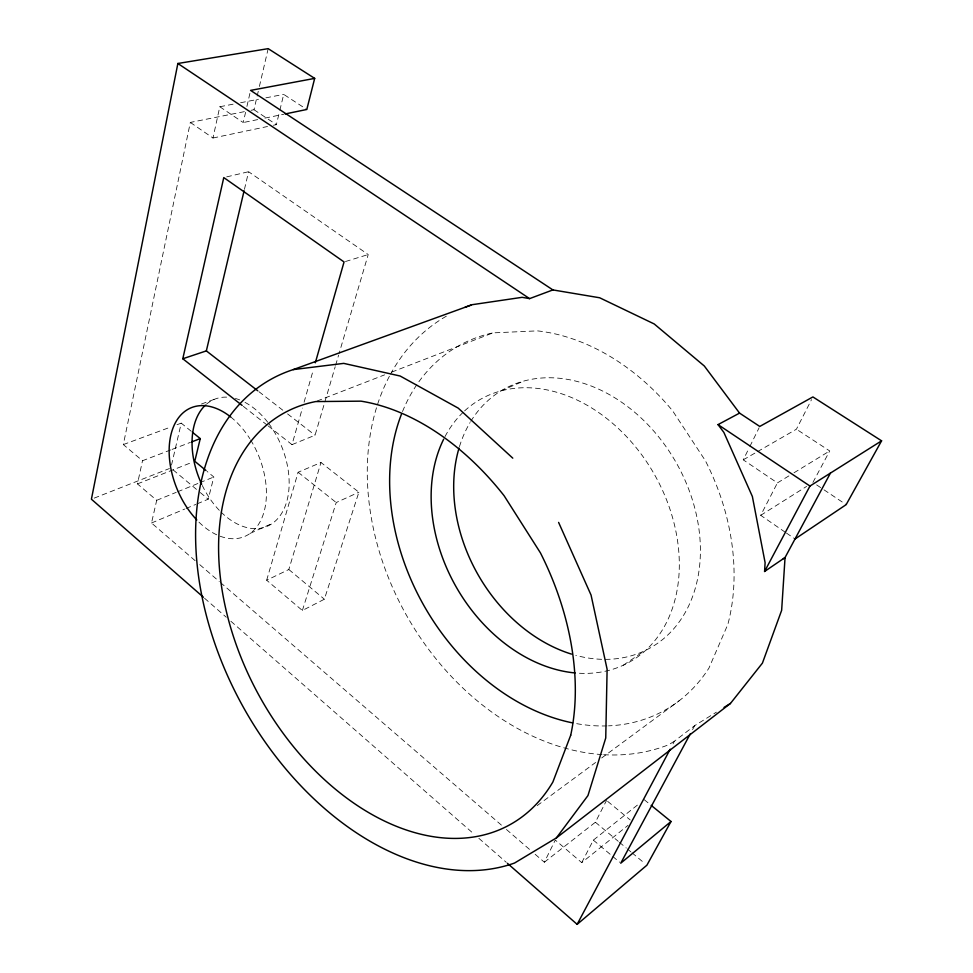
<?xml version="1.0" encoding="UTF-8"?>
<svg xmlns="http://www.w3.org/2000/svg" width="973" height="973" viewBox="0 0 973 973"><rect width="100%" height="100%" fill="white"/><g stroke="black" fill="none" stroke-linecap="round" stroke-linejoin="round"><path stroke-width="0.73" stroke-dasharray="4.87 3.65" d="M170.676 449.94L142.508 460.728L123.316 444.576L190.319 122.416L245.111 111.494M195.159 560.691L151.508 523L156.702 500.317L137.448 483.897L142.508 460.728M190.319 122.416L212.978 138.02L219.801 106.75L234.663 103.88M219.801 106.75L243.226 122.549L245.573 112.321M246.911 106.471L250.256 91.851M251.034 110.314L253.989 109.718L259.049 87.911M259.39 86.451L268.171 48.65M171.503 465.094L181.233 423.146L191.304 431.331M244.442 189.346L248.589 171.722L368.208 254.549L339.054 353.625M273.413 125.262L276.368 124.641L279.506 111.676M279.859 110.229L283.702 94.381L306.811 109.475M197.154 503.832L208.222 499.185L213.841 476.977L207.103 471.431M268.256 425.967L291.997 444.637L302.408 408.101M304.075 402.25L313.233 370.105M266.663 580.224L298.115 472.258L320.993 462.503L358.879 492.216L324.374 599.222L302.384 610.485L266.663 580.224L288.823 569.509L320.993 462.503M291.997 444.637L315.057 435.223L335.199 366.748M335.624 365.289L338.628 355.084M302.384 610.485L336.208 502.542L358.879 492.216M535.15 854.27L544.345 862.212L555.279 840.064L581.745 862.625L628.059 825.335M788.896 475.894L777.415 482.912L743.25 459.84L749.186 447.823M749.855 446.485L759.098 427.779M544.345 862.212L595.379 822.234L606.52 800.438M757.517 451.63L796.413 429.215L811.531 399.623M581.745 862.625L593.348 840.137L638.227 804.44M785.223 532.219L760.704 515.325L777.415 482.912M673.012 743.859L674.435 741.195L694.698 725.627L716.408 712.163M812.929 482.426L829.714 450.949L796.413 429.215M692.545 729.628L694.698 725.627M537.205 805.608L595.61 762.467M601.691 757.967L679.555 700.451M623.352 665.204L644.26 650.973M760.704 515.325L806.605 486.415M674.435 741.195L668.767 744.698A241.9 183.155 60.3 0 1 603.503 754.683M793.992 472.781L829.714 450.949M743.25 459.84L756.216 452.372M250.122 533.399L272.586 523.267M500.815 390.927L523.742 381.063M151.508 523L184.712 509.061M186.086 508.478L195.768 504.415M156.702 500.317L176.21 492.35M177.609 491.779L198.504 483.24M199.903 482.669L213.841 476.977M94.211 498.115L169.436 468.536M137.448 483.897L191.973 462.37M317.089 401.022L384.627 374.848M391.657 372.124L492.958 332.875L537.412 330.869A209.329 158.283 60.3 0 1 672.574 410.764L705.389 460.728A209.329 158.283 60.3 0 1 727.853 624.411L708.952 668.074A209.329 158.283 60.3 0 1 608.514 725.846M172.087 449.404L190.392 442.387M123.316 444.576L169.934 427.329M177.001 424.714L181.233 423.146M201.484 404.002L216.529 398.529M345.476 261.518L368.208 254.549M226.697 176.879L248.589 171.722M212.978 138.02L267.526 126.502M257.687 119.594L243.226 122.549M264.924 118.11L283.727 114.255M240.611 102.724L258.441 99.27M265.872 97.835L283.702 94.381M253.989 109.718L276.368 124.641M816.627 484.895L822.781 489.005M824.009 489.833L846.157 504.646M786.452 533.07L795.038 538.981M258.915 391.669L282.802 410.205M287.582 413.914L315.057 435.223M243.335 406.361L267.076 425.031M298.115 472.258L336.208 502.542M644.211 799.684L650.037 804.428M607.651 801.363L630.2 819.935M173.097 469.874L199.161 491.62M200.292 492.569L208.222 499.185M595.379 822.234L618.269 841.329M619.412 842.29L626.284 848.018M627.427 848.979L630.857 851.837M632 852.798L644.588 863.294M288.823 569.509L324.374 599.222M593.348 840.137L611.616 855.51M612.759 856.471L619.606 862.236M199.757 564.656L219.278 581.513M220.433 582.511L501.849 825.505M506.434 829.483L530.565 850.305M204.561 598.249L226.283 617.247M230.856 621.248L474.289 834.323M478.862 838.325L506.288 862.333M250.62 439.942A69.703 44.04 67.5 0 1 258.404 524.569A69.703 44.04 67.5 0 1 197.823 521.029M230.735 416.991A69.703 44.04 67.5 0 1 249.806 438.628M268.597 423.352A68.767 44.211 67.6 0 1 282.669 511.616A68.767 44.211 67.6 0 1 220.312 511.36M219.29 510.314A68.767 44.211 67.6 0 1 202.311 485.515M206.434 404.233A68.767 44.211 67.6 0 1 226.818 397.142M235.405 398.48A68.767 44.211 67.6 0 1 239.711 399.915M245.001 402.372A68.767 44.211 67.6 0 1 267.697 422.185M606.994 725.907A209.329 158.283 60.3 0 1 575.615 723.474M402.506 411.555A209.329 158.283 60.3 0 1 492.958 332.875M464.608 410.898A151.046 113.975 60.3 0 1 664.352 494.479A151.046 113.975 60.3 0 1 576.6 673.073M445.014 436.561A151.046 113.975 60.3 0 1 463.525 411.92M601.983 754.586A241.9 183.155 60.3 0 1 406.057 614.547A241.9 183.155 60.3 0 1 389.808 375.493M390.514 374.191A241.9 183.155 60.3 0 1 448.735 314.863M470.786 421.345A148.638 113.805 60.1 0 1 620.348 401.375A148.638 113.805 60.1 0 1 698.31 575.14A148.638 113.805 60.1 0 1 575.797 655.352M459.451 446.643A148.638 113.805 60.1 0 1 470.044 422.586"/><path stroke-width="1.46" d="M881.587 440.83L830.431 473.097L785.053 557.529L764.583 571.479L765.106 562.637L752.36 496.461L723.9 432.474L718.038 424.605L739.553 413.111L759.755 426.442L812.905 396.935L881.587 440.83L846.157 504.646L795.038 538.981M785.053 557.529L781.647 610.326L762.418 663.124L730.443 703.455L556.386 837.911L514.571 863.027A271.418 182.681 61.3 0 1 227.816 676.284A271.418 182.681 61.3 0 1 293.214 369.606L472.221 304.683L522.124 297.324L529.58 298.626L552.895 289.918L599.672 297.774L654.197 323.948L704.318 366.006L739.553 413.111M285.174 113.95L306.811 109.475L314.68 78.387L268.171 48.65L177.864 63.488L91.413 499.21L203.418 597.24M242.143 405.425L182.79 358.757L223.778 177.573L344.053 261.956L315.325 362.795M182.79 358.757L206.349 350.888L244.089 190.817M192.423 432.243L200.256 438.604L194.77 461.263L205.984 470.506M507.432 863.331L577.147 924.35L670.178 749.21M764.583 571.479L809.95 486.05L830.431 473.097M690.392 733.63L620.75 863.197L671.017 821.504L651.205 805.376M671.017 821.504L646.887 865.216L577.147 924.35M556.386 837.911L587.96 795.561L605.741 738.008L607.116 669.242L591.061 595.075L558.599 522.404M724.058 707.407L730.443 703.455M783.277 558.733L784.907 557.967M191.803 441.851L200.256 438.604M314.68 78.387L250.584 90.392L552.895 289.918M293.214 369.606L343.737 363.379L400.146 376.016L458.198 408.113L512.783 458.161M177.864 63.488L529.58 298.626M718.038 424.605L809.95 486.05M206.349 350.888L257.711 390.745M196.801 519.959A69.703 44.04 67.5 0 1 172.221 430.212A69.703 44.04 67.5 0 1 230.735 416.991M201.679 484.189A68.767 44.211 67.6 0 1 205.449 405.109M572.611 722.89A209.329 158.283 60.3 0 1 401.423 414.291M575.104 672.951A151.046 113.975 60.3 0 1 455.644 586.001A151.046 113.975 60.3 0 1 443.664 439.2M465.118 307.237A241.9 183.155 60.3 0 1 470.786 305.169M571.528 654.124A148.638 113.805 60.1 0 1 459.037 448.03M570.713 735.223L552.883 782A234.785 157.748 61.4 0 1 268.621 711.835A234.785 157.748 61.4 0 1 315.69 401.569L360.995 401.156A234.785 157.748 61.4 0 1 504.123 495.756L540.441 552.895A234.785 157.748 61.4 0 1 570.713 735.223"/></g></svg>
